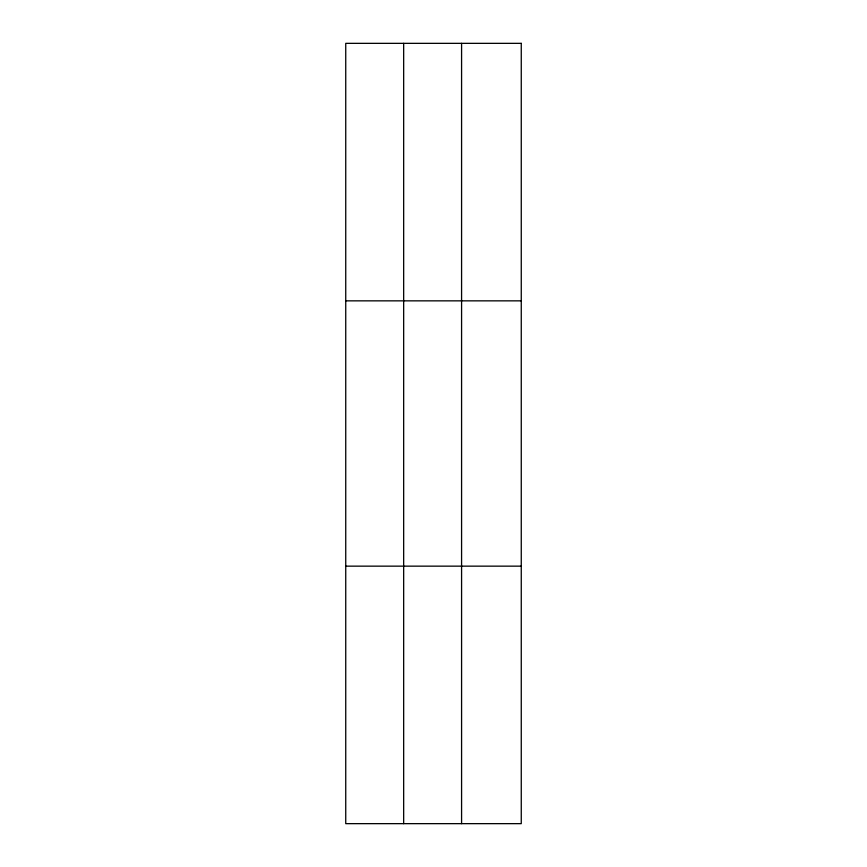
<?xml version="1.0" encoding="UTF-8"?>
<svg xmlns="http://www.w3.org/2000/svg" width="867" height="867" viewBox="0 0 867 867"><rect width="100%" height="100%" fill="white"/><g stroke="black" fill="none" stroke-linecap="round" stroke-linejoin="round"><path stroke-width="1.3" d="M403.664 43.35L403.664 823.65M461.58 43.35L461.58 823.65M345.738 300.849L521.262 300.849M345.738 566.151L521.262 566.151M521.262 43.35L521.262 823.65L345.738 823.65L345.738 43.35L521.262 43.35"/></g></svg>
